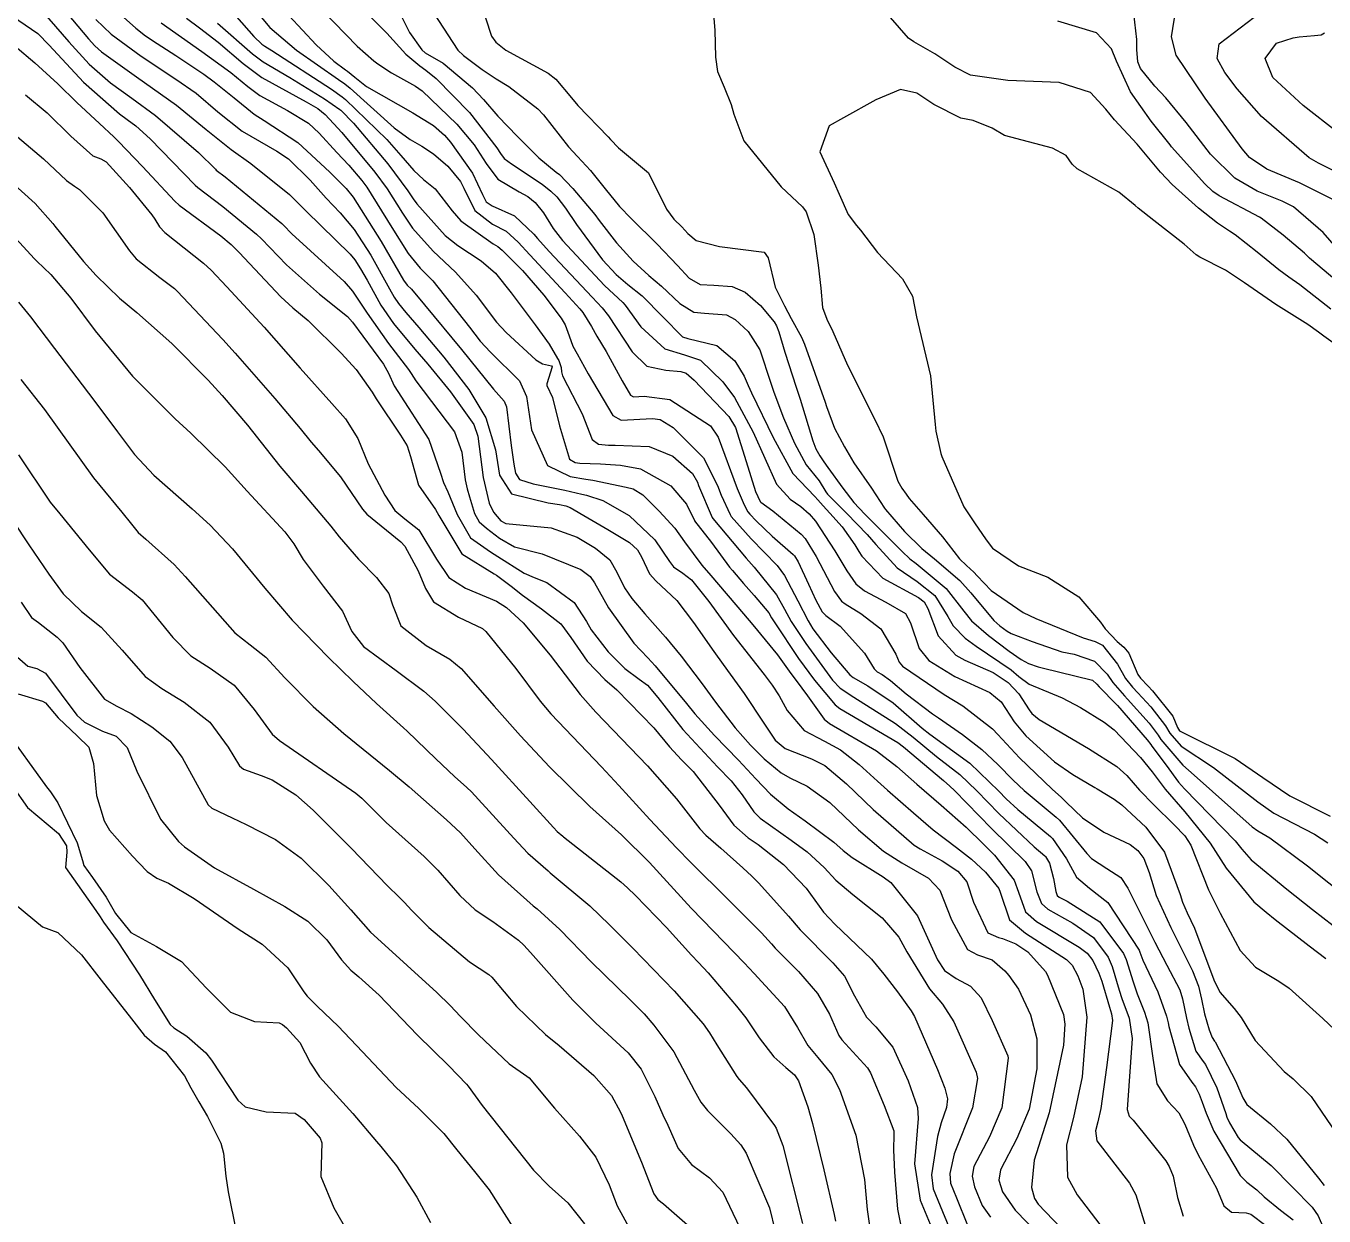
# Model space of a CAD drawing. Header units: feet. Extents: x 1313709 to 1317500, y 405869 to 411659.
# Drawn here: x 1315858.5 to 1316058.1, y 407550.1 to 407733.2 of the extents above; entities that cross this region are included whole.
import ezdxf

# ---------------------------------------------------------------- set-up
doc = ezdxf.new("R2010")
doc.units = ezdxf.units.FT
doc.layers.add('C-TOPO-MAJR', color=32, linetype='CONTINUOUS')

msp = doc.modelspace()

# ---------------------------------------------------------------- linework, layer by layer
at = {"layer": 'C-TOPO-MAJR'}
for points in [[(1315868.75, 407738.79), (1315875.36, 407732.83), (1315876.86, 407731.69), (1315878.66, 407730.5), (1315881.52, 407728.66), (1315885.83, 407725.75), (1315887.4, 407724.61), (1315890.48, 407722.12), (1315893.56, 407719.63), (1315895.11, 407718.64), (1315900.26, 407715.26), (1315905.19, 407710.72), (1315906.12, 407709.75), (1315907.7, 407708.18), (1315908.81, 407706.83), (1315913.1, 407700.03), (1315916.52, 407694.09), (1315917.12, 407693.33), (1315917.75, 407692.69), (1315919.78, 407690.28), (1315925.44, 407683.42), (1315930.37, 407677.33), (1315931.99, 407675.45), (1315932.36, 407674.58), (1315933.09, 407668.65), (1315933.51, 407665.77), (1315933.76, 407664.39), (1315934.39, 407663.41), (1315936.49, 407662.75), (1315941.35, 407661.75), (1315943.96, 407661.17), (1315944.69, 407660.99), (1315947.19, 407660.18), (1315951.26, 407657.89), (1315955.21, 407654.15), (1315957.45, 407650.78), (1315958.08, 407649.96), (1315959.51, 407648.99), (1315960.82, 407647.96), (1315963.51, 407644.64), (1315967.27, 407639.44), (1315972.02, 407633.39), (1315973.25, 407631.78), (1315974.3, 407630.13), (1315975.53, 407627.88), (1315978.15, 407624.79), (1315981.3, 407623.14), (1315983.76, 407621.85), (1315986.6, 407619.57), (1315989.44, 407617.02), (1315990.96, 407615.63), (1315994.95, 407612.12), (1315998.02, 407609.53), (1316001.57, 407606.8), (1316003.91, 407605.02), (1316006.06, 407602.98), (1316008.08, 407600.51), (1316008.29, 407599.92), (1316009.76, 407595.67), (1316012.2, 407593.6), (1316018.51, 407589.59), (1316019.39, 407588.69), (1316020.24, 407587.04), (1316021.01, 407585.01), (1316021.62, 407580.71), (1316020.92, 407571.5), (1316019.57, 407565.28), (1316018.51, 407561.06), (1316018.66, 407556.06), (1316020.16, 407553.38), (1316023.65, 407548.79)], [(1315914.26, 407738.59), (1315917.47, 407732.16), (1315919.33, 407729.51), (1315919.88, 407729.08), (1315922.63, 407727.45), (1315927.17, 407723.67), (1315928.85, 407721.87), (1315931.05, 407719.33), (1315934.07, 407716.16), (1315937.33, 407712.92), (1315940.03, 407710.72), (1315940.51, 407710.32), (1315942.56, 407708.18), (1315945.95, 407704.16), (1315946.61, 407703.27), (1315949.27, 407699.81), (1315951.84, 407697), (1315954.25, 407694.81), (1315956.2, 407693.14), (1315959.03, 407690.5), (1315961.2, 407689.18), (1315962.81, 407689.03), (1315966.19, 407688.74), (1315967.55, 407688.01), (1315969.57, 407686.16), (1315971.36, 407683.38), (1315971.92, 407681.68), (1315972.47, 407679.91), (1315973.51, 407676.83), (1315975, 407672.88), (1315976.68, 407669.02), (1315978.49, 407665.69), (1315980.44, 407663.23), (1315981.49, 407661.51), (1315981.74, 407661.16), (1315984.74, 407658.17), (1315987.87, 407654.93), (1315989.16, 407653.41), (1315992.44, 407649.81), (1315995.56, 407647.73), (1315998.25, 407645.58), (1316000.26, 407642.36), (1316001.07, 407640.89), (1316002.93, 407639.02), (1316004.63, 407637.76), (1316010, 407634.14), (1316011.2, 407633.12), (1316012.75, 407631.93), (1316017.84, 407629.84), (1316020.65, 407628.35), (1316024.32, 407626.08), (1316025.83, 407624.92), (1316029.91, 407620.65), (1316031.68, 407618.43), (1316033.68, 407615.76), (1316036.69, 407612.3), (1316040.62, 407607.46), (1316043.05, 407603.61), (1316047.34, 407598.45), (1316049.24, 407596.83), (1316050.6, 407595.74), (1316055.81, 407591.66), (1316058.39, 407589.72)], [(1315919.73, 407737.45), (1315924.88, 407729.47), (1315925.74, 407728.66), (1315928.61, 407726.47), (1315930.76, 407725.06), (1315932.75, 407723.88), (1315937.18, 407720.46), (1315938.06, 407719.52), (1315941.92, 407714.62), (1315943.29, 407713.11), (1315945.29, 407710.95), (1315947.53, 407708.12), (1315949.74, 407705.44), (1315951.55, 407703.56), (1315955.56, 407699.62), (1315958.66, 407696.34), (1315960.46, 407694.38), (1315962.16, 407693.4), (1315964.25, 407693.33), (1315967.08, 407693.13), (1315969.1, 407692.23), (1315971.45, 407690.16), (1315973.53, 407687.68), (1315973.9, 407687.06), (1315974.28, 407686.14), (1315975.18, 407683.01), (1315976.93, 407677.61), (1315977.54, 407675.75), (1315979.49, 407669.37), (1315979.96, 407668.15), (1315980.56, 407667.04), (1315981.19, 407666.13), (1315981.81, 407665.25), (1315984.08, 407662.08), (1315985.82, 407659.89), (1315987.48, 407658.08), (1315988.59, 407656.99), (1315993.22, 407652.36), (1315994.42, 407651.21), (1315995.38, 407650.5), (1316000.02, 407646.64), (1316002.73, 407643.14), (1316003.89, 407641.65), (1316006.5, 407639.39), (1316009.7, 407637.02), (1316011.52, 407635.73), (1316012.67, 407635.09), (1316014.17, 407634.58), (1316014.74, 407634.44), (1316022.51, 407632.52), (1316023.17, 407631.94), (1316023.51, 407631.52), (1316026.18, 407628.81), (1316026.34, 407628.64), (1316030.94, 407623.35), (1316031.46, 407622.65), (1316031.63, 407622.41), (1316033.83, 407619.47), (1316035.75, 407616.86), (1316036.66, 407615.81), (1316044.46, 407607.81), (1316045.46, 407606.54), (1316046.89, 407604.89), (1316052.4, 407600.4), (1316056.37, 407597.26), (1316059.5, 407594.8)], [(1315928.17, 407737.49), (1315930.07, 407731.63), (1315930.71, 407730.7), (1315932.29, 407729.49), (1315938.79, 407725.95), (1315939.98, 407724.99), (1315942.37, 407722.11), (1315943.35, 407720.97), (1315948.01, 407716.15), (1315948.39, 407715.72), (1315949.62, 407714.46), (1315954.19, 407710.61), (1315956.98, 407705.02), (1315958.11, 407703.48), (1315959.33, 407702.27), (1315960.28, 407701.25), (1315961.55, 407700.2), (1315965.14, 407699.26), (1315971.99, 407698.38), (1315972.61, 407697.54), (1315973.71, 407692.99), (1315975.12, 407690.11), (1315976.17, 407688.17), (1315977.73, 407685.31), (1315978.23, 407684.25), (1315981.4, 407675.31), (1315981.61, 407674.66), (1315982.84, 407671.33), (1315984.35, 407668.43), (1315985.8, 407665.98), (1315988.5, 407662.07), (1315990.53, 407659.03), (1315990.67, 407658.82), (1315993.6, 407655.44), (1315996.28, 407652.82), (1315998.23, 407651.21), (1316002.1, 407647.89), (1316003.8, 407645.98), (1316007.35, 407641.72), (1316008.25, 407640.91), (1316009.39, 407640.07), (1316010, 407639.72), (1316013.23, 407638.48), (1316017.79, 407636.92), (1316019.67, 407636.55), (1316022.83, 407635.49), (1316024.74, 407633.47), (1316025.62, 407632.19), (1316027.41, 407630.15), (1316027.91, 407629.62), (1316031.21, 407625.91), (1316032.6, 407624.1), (1316033.04, 407623.43), (1316036.42, 407619.47), (1316038.13, 407617.94), (1316047.09, 407609.96), (1316047.92, 407609.37), (1316049.77, 407608.27), (1316055.56, 407603.98), (1316062.14, 407598.77)], [(1316059.18, 407689.6), (1316054.41, 407693.36), (1316052.73, 407694.56), (1316051.15, 407695.68), (1316047.83, 407698.37), (1316044.46, 407701.06), (1316043.58, 407701.64), (1316041.72, 407702.85), (1316038.81, 407705.18), (1316034.78, 407708.8), (1316032.94, 407710.72), (1316032.2, 407711.61), (1316029.36, 407715), (1316025.88, 407718.73), (1316024.57, 407720.38), (1316022.19, 407722.97), (1316017.4, 407724.5), (1316009.47, 407724.79), (1316003.72, 407725.62), (1316001.31, 407726.85), (1315998.26, 407728.9), (1315995.01, 407730.73), (1315994.18, 407731.32), (1315987.62, 407738.9)], [(1315859.55, 407737.08), (1315865.04, 407730.73), (1315868.17, 407727.32), (1315871.48, 407724.45), (1315874.76, 407722.07), (1315878.41, 407719.39), (1315885.02, 407713.71), (1315887.59, 407711.16), (1315887.74, 407711.03), (1315889.1, 407709.98), (1315897.83, 407702.79), (1315898.09, 407702.54), (1315899.37, 407701.23), (1315907.39, 407693.86), (1315908.67, 407692.39), (1315910.95, 407688.98), (1315914.23, 407684.33), (1315917.31, 407680.34), (1315917.69, 407679.71), (1315918.41, 407678.61), (1315924.4, 407670.77), (1315925.51, 407667.6), (1315926, 407663.34), (1315926.3, 407661.96), (1315926.66, 407660.74), (1315927.46, 407658.16), (1315928.19, 407656.89), (1315929.31, 407655.93), (1315931.28, 407654.38), (1315933.61, 407653.07), (1315937.86, 407651.97), (1315943.81, 407649.56), (1315945.26, 407648.49), (1315945.93, 407647.51), (1315948.06, 407643.65), (1315951.96, 407638.26), (1315954.09, 407635.97), (1315955.26, 407634.75), (1315960.06, 407628.93), (1315961.36, 407627.34), (1315964.39, 407624.04), (1315968.08, 407620.21), (1315970.72, 407617.38), (1315972.98, 407615.03), (1315975.72, 407612.75), (1315978.29, 407610.88), (1315982.73, 407607.61), (1315984.18, 407606.34), (1315985.53, 407605.26), (1315990.33, 407602.27), (1315991.51, 407601.43), (1315995.58, 407596.28), (1315998.68, 407589.5), (1315999.74, 407587.87), (1316001.56, 407586.65), (1316003.74, 407585.49), (1316005.4, 407583.68), (1316007.06, 407580.18), (1316009.47, 407574.75), (1316009.53, 407574.4), (1316008.54, 407566.75), (1316006.65, 407562.28), (1316004.23, 407557.73), (1316003.99, 407556.26), (1316004.35, 407554.6), (1316005.52, 407551.73), (1316006.82, 407549.94)], [(1315904.05, 407735.56), (1315909.42, 407730.07), (1315911.99, 407727.82), (1315912.57, 407727.37), (1315914.7, 407725.96), (1315918.36, 407723.94), (1315919.42, 407723.2), (1315924.71, 407718.1), (1315927.38, 407714.89), (1315929.24, 407712.01), (1315931.03, 407709.63), (1315934.34, 407707.67), (1315935.67, 407706.94), (1315936.77, 407706.02), (1315938.05, 407704.42), (1315939.54, 407702.05), (1315940.97, 407700.18), (1315947.46, 407693.28), (1315950.28, 407690.64), (1315950.65, 407690.24), (1315953.03, 407686.9), (1315956.72, 407683.53), (1315959.75, 407682.6), (1315962.21, 407681.77), (1315965.66, 407678.43), (1315967.44, 407676.02), (1315970.33, 407670.7), (1315973.9, 407662.69), (1315976.01, 407660.38), (1315977.62, 407659.25), (1315978.94, 407658.14), (1315979.91, 407657.03), (1315982.89, 407652.45), (1315984.73, 407649.35), (1315986.13, 407647.37), (1315987.43, 407646.27), (1315990.73, 407644.55), (1315993.72, 407642.8), (1315994.53, 407641.38), (1315995.85, 407637.39), (1315997.35, 407635.55), (1316001.35, 407633.11), (1316006.71, 407630.66), (1316008.45, 407629.23), (1316010.46, 407626.15), (1316012.24, 407623.99), (1316016.67, 407620), (1316019.47, 407618.05), (1316022.84, 407616.05), (1316023.22, 407615.8), (1316025.86, 407614.24), (1316027.04, 407613.38), (1316030.71, 407609.92), (1316033.6, 407606.1), (1316035.97, 407599.56), (1316036.33, 407598.4), (1316037.09, 407596.75), (1316038.2, 407594.37), (1316041.19, 407586.44), (1316042.11, 407584.53), (1316044.31, 407582.03), (1316045.38, 407580.64), (1316047.54, 407577.11), (1316052, 407572.32), (1316053.37, 407571.21), (1316056.16, 407568.49), (1316060.08, 407562.72)], [(1316059.35, 407706.54), (1316054.33, 407709.04), (1316049.34, 407711.17), (1316046.67, 407712.93), (1316045.55, 407714.27), (1316039.82, 407722.08), (1316035.4, 407728.7), (1316034.67, 407731.53), (1316035.31, 407735.69)], [(1315855.43, 407735.37), (1315860.29, 407732.04), (1315862.02, 407730.26), (1315867.29, 407724.53), (1315872.87, 407719.65), (1315874.05, 407718.79), (1315875.35, 407717.84), (1315877.59, 407715.84), (1315884.47, 407708.7), (1315884.9, 407708.32), (1315888.76, 407705.39), (1315893.91, 407701.17), (1315894.69, 407700.43), (1315898.52, 407696.43), (1315903.6, 407691.92), (1315907.94, 407688.49), (1315908.7, 407687.64), (1315913.44, 407681.16), (1315914.25, 407679.78), (1315915.12, 407677.85), (1315917.25, 407674.48), (1315920.45, 407669.59), (1315922.21, 407664.39), (1315922.67, 407662.94), (1315923.36, 407661.52), (1315924.77, 407658.01), (1315926.84, 407654.44), (1315929.91, 407652.29), (1315931.06, 407651.57), (1315935.1, 407648.98), (1315936.61, 407648.35), (1315938.59, 407647.56), (1315942.78, 407644.51), (1315944.68, 407641.59), (1315945.4, 407640.27), (1315948.01, 407636.91), (1315950.57, 407634.36), (1315952.8, 407632.72), (1315954.04, 407631.75), (1315955.65, 407629.88), (1315959.5, 407624.94), (1315964.85, 407619.19), (1315966.92, 407617.08), (1315968.64, 407614.91), (1315970.4, 407612.29), (1315971.37, 407611.32), (1315976.15, 407607.92), (1315978.61, 407606.13), (1315981.22, 407603.73), (1315983.05, 407601.78), (1315985.64, 407599.56), (1315990.17, 407595.97), (1315992.7, 407592.98), (1315993.93, 407590.75), (1315997.44, 407585.06), (1315999.42, 407582.69), (1316001.18, 407580), (1316004.62, 407572.26), (1316004.83, 407571.24), (1316004.05, 407566.77), (1316001.23, 407559.69), (1316000.54, 407556.63), (1316000.69, 407555.17), (1316001.59, 407552.9), (1316003.26, 407548.69)], [(1315864.82, 407735.11), (1315868.06, 407731.2), (1315869.05, 407730.12), (1315870.1, 407729.22), (1315875.48, 407725.35), (1315881.61, 407721.02), (1315886.18, 407717.27), (1315890.01, 407714.17), (1315893.06, 407712.05), (1315899.01, 407707.25), (1315901.55, 407704.72), (1315908.31, 407698.08), (1315909.05, 407697.22), (1315909.94, 407695.84), (1315910.92, 407694.06), (1315913.05, 407690.23), (1315915.01, 407687.43), (1315918.29, 407683.47), (1315920.25, 407681.15), (1315923.77, 407676.92), (1315927.36, 407671.9), (1315927.98, 407670.1), (1315928.78, 407663.72), (1315929.72, 407659.75), (1315930.36, 407658.39), (1315931.5, 407657.08), (1315932.29, 407656.66), (1315939.26, 407656), (1315943.22, 407654.55), (1315946.05, 407652.84), (1315948.25, 407651.06), (1315949.35, 407649.16), (1315950.51, 407646.76), (1315951.64, 407645.12), (1315953.63, 407642.77), (1315956.82, 407639.16), (1315959.24, 407636.24), (1315962.48, 407631.99), (1315964.53, 407629.15), (1315967.54, 407625.2), (1315969.91, 407622.56), (1315972.02, 407620.45), (1315974.63, 407618.27), (1315975.95, 407617.54), (1315978.63, 407616.24), (1315982.1, 407613.7), (1315986.51, 407609.53), (1315990.38, 407606.23), (1315993.2, 407604.45), (1315997.28, 407602.06), (1315999.01, 407600.22), (1316000.81, 407595.65), (1316003.26, 407591.1), (1316004.83, 407590.29), (1316007.08, 407589.51), (1316009.02, 407587.8), (1316009.66, 407587.1), (1316011.14, 407585.01), (1316012.98, 407581.04), (1316013.93, 407577.35), (1316013.97, 407572.74), (1316012.76, 407566.52), (1316010.85, 407562.05), (1316008.36, 407557.21), (1316008.1, 407555.61), (1316008.65, 407553.82), (1316010.63, 407550.99), (1316014.28, 407547.22)], [(1315869.19, 407734.2), (1315871.59, 407731.93), (1315876.17, 407728.55), (1315881.53, 407725.03), (1315884.62, 407722.85), (1315887.99, 407719.96), (1315891.74, 407717.02), (1315897.07, 407713.94), (1315898.84, 407712.74), (1315902.16, 407709.47), (1315904.65, 407706.7), (1315906.78, 407704.46), (1315908.93, 407701.89), (1315911.51, 407697.92), (1315914.36, 407692.76), (1315915.1, 407691.45), (1315915.77, 407690.49), (1315916.89, 407689.13), (1315918.89, 407686.82), (1315922.75, 407682.22), (1315926.59, 407677.27), (1315929.19, 407672.9), (1315930.67, 407668), (1315931.32, 407664.06), (1315933.14, 407661.22), (1315938.8, 407659.83), (1315940.53, 407659.57), (1315941.51, 407659.35), (1315942.15, 407659.12), (1315944.9, 407657.52), (1315947.96, 407655.72), (1315951.27, 407653.72), (1315952.53, 407652.59), (1315953.13, 407651.53), (1315954.39, 407648.88), (1315955.34, 407647.84), (1315958.56, 407644.81), (1315961.16, 407641.43), (1315964.27, 407636.97), (1315965.7, 407634.97), (1315968.91, 407630.47), (1315971.95, 407625.91), (1315973.69, 407623.3), (1315975.24, 407622.02), (1315979.27, 407620.45), (1315981.36, 407619.39), (1315984.65, 407616.61), (1315988.78, 407612.65), (1315995.06, 407607.17), (1315995.99, 407606.57), (1315999.38, 407604.77), (1316001.77, 407603.17), (1316003.18, 407601.53), (1316004.2, 407598.39), (1316006.39, 407593.65), (1316008.06, 407592.93), (1316008.68, 407592.81), (1316010.7, 407592), (1316012.57, 407590.74), (1316015.26, 407587.71), (1316015.57, 407587.17), (1316018.03, 407581.09), (1316018.27, 407579.63), (1316018.03, 407576.38), (1316015.82, 407565.96), (1316013.54, 407558.68), (1316013.11, 407554.51), (1316013.58, 407552.82), (1316014.14, 407551.95), (1316015.26, 407550.76), (1316020.06, 407545.78)], [(1315879.28, 407733.66), (1315885.49, 407729.27), (1315889.95, 407726.02), (1315892.57, 407723.88), (1315894.45, 407722.51), (1315898.69, 407720.17), (1315901.94, 407718.24), (1315903.58, 407716.72), (1315906.28, 407713.7), (1315908.1, 407711.76), (1315910.13, 407709.43), (1315910.89, 407708.38), (1315914.74, 407702.2), (1315917.23, 407698.16), (1315919.1, 407695.93), (1315921.04, 407693.97), (1315926.69, 407686.84), (1315928.33, 407684.71), (1315929.9, 407683.01), (1315934.37, 407678.57), (1315935.47, 407676.19), (1315936.24, 407671.06), (1315938.66, 407665.59), (1315942.16, 407663.9), (1315944.56, 407663.47), (1315945.67, 407663.3), (1315950.79, 407662.24), (1315951.84, 407661.97), (1315953.32, 407661.07), (1315955.85, 407658.55), (1315958.24, 407655.92), (1315959.76, 407653.83), (1315962.43, 407650.22), (1315963.82, 407648.64), (1315968.83, 407642.77), (1315970.28, 407641.05), (1315974.06, 407636.45), (1315976.13, 407633.56), (1315976.91, 407632.5), (1315978.66, 407630.12), (1315981.23, 407626.53), (1315982.06, 407625.9), (1315989.27, 407621.67), (1315992.42, 407619.28), (1315995.47, 407616.55), (1315999.25, 407613.3), (1316003.06, 407609.95), (1316005.76, 407607.33), (1316007.42, 407605.62), (1316010.46, 407601.79), (1316011.1, 407599.95), (1316012.19, 407596.92), (1316013.91, 407595.43), (1316020.46, 407591.48), (1316021.69, 407590.56), (1316022.55, 407589.42), (1316023.5, 407587.48), (1316023.93, 407586.24), (1316025.12, 407582.23), (1316025.45, 407581.2), (1316025.59, 407580.18), (1316024.67, 407572.93), (1316023.78, 407566.67), (1316023.33, 407564.6), (1316022.98, 407563.19), (1316023.15, 407561.69), (1316028.21, 407555.17), (1316029.15, 407553.34), (1316030.63, 407548.72)], [(1315883.18, 407734.4), (1315885.13, 407732.9), (1315888.04, 407730.68), (1315891.85, 407727.42), (1315894.72, 407725.27), (1315901.57, 407721.53), (1315903.33, 407720.49), (1315904.47, 407719.56), (1315906.44, 407717.49), (1315907.06, 407716.78), (1315912.1, 407710.69), (1315914.02, 407708.11), (1315916.39, 407704.38), (1315917.9, 407702.06), (1315921.07, 407698.53), (1315924.54, 407695.32), (1315927.71, 407691.79), (1315930.86, 407687.61), (1315932.32, 407686.02), (1315936.91, 407681.8), (1315937.89, 407681.23), (1315939.27, 407680.9), (1315939.42, 407680.73), (1315938.57, 407678.15), (1315938.56, 407677.89), (1315939.43, 407676.02), (1315940.53, 407671.68), (1315942.06, 407666.56), (1315942.96, 407666.02), (1315943.65, 407665.94), (1315946.81, 407665.85), (1315949.9, 407665.61), (1315953.01, 407665.04), (1315957.67, 407662.43), (1315960.04, 407659.61), (1315961.28, 407657.12), (1315961.31, 407657.06), (1315963.92, 407653.7), (1315966.68, 407649.93), (1315967.12, 407649.4), (1315968.84, 407647.44), (1315970.49, 407645.57), (1315972.7, 407642.9), (1315973.15, 407642.15), (1315973.52, 407641.5), (1315977.28, 407635.89), (1315979.74, 407632.53), (1315982.92, 407628.77), (1315983.64, 407628.18), (1315992.57, 407622.95), (1315993.46, 407622.29), (1315999.57, 407617.09), (1316000.58, 407616.26), (1316001.3, 407615.58), (1316006.96, 407609.73), (1316012.16, 407604.64), (1316013.13, 407603.22), (1316013.95, 407599.98), (1316014.64, 407598.18), (1316015.66, 407597.29), (1316019.49, 407595.17), (1316022.67, 407592.96), (1316024.92, 407589.95), (1316025.54, 407588.51), (1316026.59, 407584.84), (1316027.01, 407583.57), (1316028.13, 407580.53), (1316028.59, 407577.39), (1316027.84, 407566.51), (1316028.16, 407565.45), (1316028.75, 407564.84), (1316033.78, 407558.58), (1316034.32, 407557.72), (1316034.92, 407556.26), (1316035.6, 407552.93), (1316036.43, 407550.07)], [(1315887.93, 407733.64), (1315893.3, 407728.91), (1315894.95, 407727.68), (1315899.06, 407725.28), (1315904.39, 407721.96), (1315906.72, 407720.34), (1315906.88, 407720.21), (1315908.82, 407718.24), (1315914.1, 407711.96), (1315917.22, 407707.83), (1315918.04, 407706.57), (1315918.56, 407705.82), (1315922.92, 407700.97), (1315924.87, 407699.42), (1315928.46, 407697.06), (1315930.7, 407695.14), (1315933.11, 407692.11), (1315936.77, 407687.19), (1315938.95, 407684.26), (1315940.2, 407682.01), (1315940.41, 407681.71), (1315940.8, 407680.66), (1315940.82, 407679.96), (1315941.01, 407679.36), (1315943.99, 407673.53), (1315945.55, 407669.56), (1315946.52, 407668.83), (1315948.07, 407668.68), (1315949.1, 407668.69), (1315954.31, 407668.5), (1315957.97, 407666.98), (1315961, 407664.33), (1315961.75, 407662.98), (1315961.93, 407662.49), (1315964.03, 407657.57), (1315964.13, 407657.4), (1315969.24, 407651.29), (1315970.45, 407649.91), (1315973.88, 407645.66), (1315975.15, 407643.46), (1315976.17, 407641.58), (1315978.4, 407638.19), (1315982.5, 407632.56), (1315983.72, 407631.3), (1315985.8, 407629.92), (1315992.22, 407625.9), (1315994.91, 407623.75), (1315998.49, 407620.81), (1316002.12, 407618.02), (1316004.74, 407615.52), (1316008.11, 407612.02), (1316013.55, 407606.91), (1316015.18, 407605.51), (1316015.28, 407605.41), (1316015.91, 407604.4), (1316016.52, 407602.04), (1316016.85, 407600.02), (1316017.07, 407599.44), (1316017.4, 407599.15), (1316018.61, 407598.55), (1316023.65, 407595.36), (1316027.29, 407590.49), (1316027.66, 407589.59), (1316028.74, 407586.12), (1316029.4, 407584.31), (1316030.51, 407581.49), (1316031.03, 407579.8), (1316031.81, 407574.39), (1316032.4, 407570.42), (1316034.06, 407567.84), (1316035.76, 407565.98), (1316036.72, 407564.26), (1316038.03, 407560.98), (1316038.77, 407559.52), (1316041.58, 407554.41), (1316042.73, 407551.67), (1316043.89, 407550.68), (1316046.13, 407550.57), (1316046.86, 407550.38), (1316049.15, 407548.62)], [(1315890.86, 407734.61), (1315893.51, 407731.58), (1315894.76, 407730.41), (1315895.19, 407730.09), (1315896.29, 407729.41), (1315905.47, 407723.46), (1315907.12, 407722.31), (1315907.61, 407721.9), (1315913.95, 407715.72), (1315916.14, 407713.27), (1315918.1, 407710.96), (1315919.62, 407709.59), (1315921.39, 407708.12), (1315924.01, 407704.74), (1315925.34, 407703.21), (1315930.3, 407699.69), (1315931.03, 407699.25), (1315931.72, 407698.68), (1315934.82, 407695.57), (1315938.13, 407691.79), (1315940.78, 407688.24), (1315941.38, 407687.2), (1315942.01, 407685.5), (1315942.59, 407683.94), (1315943.24, 407682.73), (1315944.94, 407679.66), (1315948.72, 407673.24), (1315949.99, 407672.53), (1315954.83, 407672.79), (1315956.02, 407672.65), (1315958.03, 407671.43), (1315962.67, 407666.73), (1315964.81, 407662.49), (1315965.39, 407661.03), (1315966.78, 407658.02), (1315966.95, 407657.74), (1315970.02, 407654.27), (1315973.98, 407650.19), (1315975.14, 407648.65), (1315977.16, 407644.77), (1315978.75, 407641.66), (1315979.51, 407640.45), (1315982.3, 407636.75), (1315985.16, 407633.38), (1315985.7, 407632.96), (1315987.96, 407631.66), (1315991.84, 407629.06), (1315996.32, 407625.17), (1315997.49, 407624.24), (1316003.66, 407619.78), (1316008.12, 407615.47), (1316009.24, 407614.29), (1316011.04, 407612.64), (1316016.04, 407608.49), (1316016.34, 407608.2), (1316018.5, 407605.08), (1316020.02, 407602.25), (1316022.07, 407600.54), (1316024.87, 407598.33), (1316029.66, 407591.02), (1316029.79, 407590.68), (1316030.26, 407589.45), (1316032.53, 407584.59), (1316033.88, 407580.84), (1316034.13, 407579.81), (1316034.23, 407579.28), (1316035.9, 407573.39), (1316037.77, 407570.7), (1316038.36, 407569.96), (1316038.91, 407568.86), (1316039.38, 407567.6), (1316039.97, 407565.91), (1316041.15, 407563.17), (1316045.21, 407556.36), (1316046.22, 407555.32), (1316047.77, 407554.11), (1316048.89, 407553.04), (1316051.4, 407551), (1316053.38, 407549.51)], [(1315894.64, 407734.52), (1315895.96, 407732.95), (1315900.05, 407729.49), (1315906.55, 407724.96), (1315907.51, 407724.28), (1315908.33, 407723.6), (1315915.08, 407717.52), (1315917.54, 407715.73), (1315919.35, 407714.7), (1315921.14, 407713.54), (1315923.35, 407711.64), (1315925.3, 407709.25), (1315925.8, 407708.21), (1315927.51, 407704.82), (1315930.23, 407702.71), (1315932.3, 407701.61), (1315934.19, 407699.94), (1315935.97, 407698), (1315941.38, 407692.11), (1315943.66, 407689.68), (1315944.12, 407689.1), (1315945.43, 407686.93), (1315946.29, 407685.49), (1315947.71, 407683.11), (1315950.19, 407678.57), (1315951.47, 407676.38), (1315951.91, 407676.14), (1315953.56, 407676.22), (1315957.48, 407675.74), (1315963.74, 407671.68), (1315964.91, 407669.94), (1315967.86, 407662.01), (1315968.93, 407659.53), (1315969.51, 407658.46), (1315969.79, 407658.09), (1315970.75, 407657.04), (1315973.22, 407654.69), (1315976.47, 407651.87), (1315976.66, 407651.66), (1315977.22, 407650.74), (1315978.81, 407647.3), (1315979.93, 407644.87), (1315980.92, 407643.08), (1315981.48, 407642.51), (1315983.71, 407640.83), (1315987.42, 407636.72), (1315988.94, 407634.31), (1315989.41, 407633.85), (1315990.13, 407633.41), (1315991.42, 407632.51), (1315993.85, 407630.46), (1315997.92, 407627.37), (1315998.82, 407626.76), (1316002.51, 407624.18), (1316005.5, 407621.88), (1316007.97, 407619.56), (1316010.3, 407617.14), (1316012.02, 407615.56), (1316016.9, 407611.49), (1316017.41, 407610.99), (1316021.63, 407605.9), (1316022.33, 407605.11), (1316024.73, 407603.57), (1316026.89, 407602.17), (1316027.95, 407600.55), (1316032.07, 407592.21), (1316033.94, 407588.69), (1316035.92, 407584.89), (1316036.37, 407583.53), (1316036.97, 407580.53), (1316037.3, 407579.01), (1316038.4, 407575.48), (1316039.52, 407573.87), (1316039.87, 407573.42), (1316041.63, 407569.85), (1316042.99, 407565.87), (1316043.17, 407565.33), (1316043.56, 407564.42), (1316044.89, 407562.18), (1316045.23, 407561.82), (1316049.99, 407557.88), (1316053.26, 407554.55), (1316056.28, 407551.49), (1316057.23, 407550.11), (1316059.03, 407546)], [(1315898.87, 407734.82), (1315903.08, 407730.27), (1315905.84, 407727.75), (1315907.63, 407726.46), (1315907.91, 407726.25), (1315909.06, 407725.31), (1315910.86, 407723.89), (1315917.95, 407719.82), (1315921.15, 407717.89), (1315922.84, 407716.4), (1315923.77, 407715.32), (1315927.14, 407710.54), (1315928.67, 407707.25), (1315929.26, 407706.12), (1315930.16, 407705.51), (1315933.58, 407703.96), (1315936.56, 407701.15), (1315937.13, 407700.48), (1315938.96, 407698.51), (1315945.57, 407691.49), (1315947.1, 407689.85), (1315948.07, 407688.6), (1315951.71, 407683.07), (1315953.94, 407680.86), (1315956.88, 407680.21), (1315959.21, 407680.04), (1315959.99, 407679.77), (1315961.23, 407678.69), (1315966.59, 407673.11), (1315967.62, 407671.42), (1315969.25, 407666.19), (1315970.68, 407661.56), (1315971.4, 407660.05), (1315971.51, 407659.94), (1315973.34, 407658.59), (1315977.7, 407654.99), (1315978.29, 407654.34), (1315980, 407651.58), (1315982.8, 407646.2), (1315983.92, 407644.72), (1315984.46, 407644.3), (1315986.88, 407642.8), (1315989.93, 407640.42), (1315992.26, 407636.53), (1315992.77, 407635.32), (1315993.26, 407634.7), (1315999.69, 407630.34), (1316002.57, 407628.61), (1316007.12, 407625.07), (1316007.96, 407624.16), (1316011.27, 407620.58), (1316016.28, 407615.79), (1316017.76, 407614.48), (1316018.47, 407613.79), (1316020.95, 407611.36), (1316024.24, 407609.18), (1316028.3, 407607.24), (1316029.47, 407606.35), (1316030.42, 407605.09), (1316031.2, 407602.93), (1316032.29, 407599.43), (1316034.58, 407594.48), (1316037.91, 407587.85), (1316038.81, 407585.47), (1316039.28, 407583.47), (1316039.75, 407581.23), (1316040.46, 407578.74), (1316040.89, 407577.57), (1316041.26, 407577.03), (1316041.37, 407576.88), (1316044.51, 407570.9), (1316045.61, 407568.27), (1316046.23, 407567.26), (1316049.88, 407564.31), (1316052.39, 407561.94), (1316057.27, 407555.94), (1316058.12, 407554.79)], [(1315911.45, 407734.62), (1315913.97, 407732.06), (1315916.88, 407728.87), (1315919.04, 407727.05), (1315919.97, 407726.41), (1315921.58, 407725.09), (1315926.66, 407719.88), (1315930.9, 407714.46), (1315931.46, 407713.56), (1315932.02, 407712.81), (1315933.12, 407712), (1315937.84, 407708.83), (1315939.19, 407707.78), (1315940.1, 407706.89), (1315941.44, 407705.18), (1315943.14, 407702.67), (1315947.13, 407697.21), (1315949.22, 407694.94), (1315951.02, 407693.44), (1315953.22, 407691.68), (1315956.42, 407688.46), (1315959.45, 407685.38), (1315960.28, 407685.09), (1315964.7, 407684.01), (1315967.5, 407681.65), (1315968.93, 407679.32), (1315969.55, 407677.89), (1315970.07, 407676.74), (1315973.41, 407669.89), (1315976.42, 407664.34), (1315979.82, 407660.82), (1315980.27, 407660.31), (1315981.07, 407659.34), (1315982.12, 407658.26), (1315983.98, 407656.15), (1315985.93, 407653.37), (1315986.56, 407652.34), (1315987.01, 407651.61), (1315990.24, 407648.26), (1315995.72, 407645.24), (1315996.6, 407644.59), (1315997.16, 407643.58), (1315998.76, 407639.34), (1316001.47, 407636.4), (1316002.85, 407635.62), (1316007.25, 407633.7), (1316009.52, 407632.17), (1316011.19, 407630.45), (1316012.75, 407627.97), (1316013.2, 407627.39), (1316014.31, 407626.49), (1316021.89, 407622.05), (1316026.24, 407619.28), (1316027.77, 407617.86), (1316029.75, 407615.63), (1316031.92, 407613.36), (1316035.09, 407610.27), (1316036.73, 407608.61), (1316037.65, 407607.18), (1316040.34, 407600.3), (1316042.13, 407596.68), (1316045.23, 407590.93), (1316047.56, 407588.37), (1316051.17, 407586.25), (1316052.75, 407585.15), (1316057.92, 407580.51), (1316062.55, 407576.15)], [(1315964.21, 407734.93), (1315964.43, 407732.53), (1315964.51, 407728.39), (1315964.81, 407726.19), (1315965.87, 407723.77), (1315966.94, 407721.11), (1315967.35, 407719.6), (1315968.87, 407715.54), (1315974.6, 407708.43), (1315977.88, 407705.38), (1315978.48, 407704.58), (1315979.62, 407701.12), (1315980.31, 407696.37), (1315980.7, 407692.87), (1315980.99, 407689.88), (1315981.64, 407688.07), (1315982.58, 407686.19), (1315984.82, 407681.01), (1315989.04, 407672.64), (1315990.31, 407669.97), (1315992.58, 407663.17), (1315993.2, 407662.06), (1315993.85, 407661.14), (1315994.32, 407660.51), (1315996.44, 407658.05), (1315999.46, 407654.61), (1316002.04, 407651.21), (1316003.11, 407650.19), (1316004.26, 407649.18), (1316004.78, 407648.61), (1316006.91, 407646.36), (1316011.86, 407642.95), (1316013.81, 407642.01), (1316021.07, 407639.04), (1316022.93, 407638.51), (1316024.03, 407637.94), (1316026.34, 407635.02), (1316027.6, 407632.82), (1316028.64, 407631.49), (1316029.49, 407630.61), (1316031.48, 407628.44), (1316033.74, 407625.54), (1316034.39, 407624.41), (1316036.12, 407622.37), (1316041.1, 407619.13), (1316047.92, 407613.81), (1316050.42, 407612.09), (1316056.63, 407608.85), (1316058.7, 407607.54)], [(1316061.05, 407693.1), (1316055.89, 407697.49), (1316055.12, 407698.23), (1316051.81, 407701.01), (1316048.46, 407703.61), (1316048.19, 407703.78), (1316041.97, 407707.06), (1316041.02, 407707.73), (1316039.79, 407708.91), (1316034.67, 407714.59), (1316034.43, 407714.9), (1316031.53, 407718.54), (1316028.36, 407723.08), (1316026.21, 407727.78), (1316025.44, 407729.67), (1316023.12, 407732.12), (1316017.19, 407733.91)], [(1316060.02, 407699.05), (1316057.96, 407701.44), (1316053.42, 407705.35), (1316051.66, 407706.26), (1316047.81, 407707.78), (1316044.42, 407709.76), (1316040.68, 407713.45), (1316036.92, 407718.33), (1316033.77, 407722.11), (1316032.07, 407723.93), (1316029.89, 407726.66), (1316029.47, 407727.68), (1316029.3, 407729.58), (1316029.32, 407731.13), (1316028.85, 407735.1)], [(1316061.18, 407710.14), (1316057.25, 407712.07), (1316055.85, 407712.88), (1316048.5, 407719.25), (1316044.74, 407723.54), (1316042.86, 407726.01), (1316041.67, 407728.17), (1316041.98, 407730.42), (1316047.37, 407734.56)], [(1316060.29, 407716.76), (1316054.93, 407720.95), (1316050.24, 407725.27), (1316049.07, 407728.17), (1316050.83, 407730.54), (1316053.37, 407731.37), (1316054.27, 407731.51), (1316056.64, 407731.7), (1316057.67, 407731.83), (1316058.17, 407732.15)], [(1315856.79, 407730.07), (1315859.83, 407727.5), (1315863.36, 407724.29), (1315866.31, 407721.4), (1315869.75, 407718.19), (1315871.99, 407716.15), (1315872.72, 407715.43), (1315876.37, 407711.57), (1315881.34, 407706.24), (1315882.05, 407705.61), (1315888.43, 407700.89), (1315890.02, 407699.57), (1315891.28, 407698.32), (1315897.64, 407691.5), (1315899.52, 407689.84), (1315901.87, 407687.9), (1315906.92, 407682.87), (1315909.26, 407680.32), (1315911.73, 407676.86), (1315912.33, 407675.83), (1315916.06, 407670.24), (1315917.1, 407668.59), (1315917.59, 407666.93), (1315918.82, 407662.54), (1315921.44, 407658.8), (1315921.98, 407657.86), (1315925.49, 407651.98), (1315930.47, 407648.9), (1315930.84, 407648.7), (1315933.09, 407646.99), (1315934.81, 407645.64), (1315937.74, 407643.53), (1315940.72, 407641.21), (1315942.29, 407639.1), (1315944.79, 407635.48), (1315947.5, 407632.64), (1315949.32, 407631.05), (1315955.02, 407625.22), (1315957.44, 407622.29), (1315959.28, 407620.3), (1315961.08, 407618.48), (1315965.08, 407613.32), (1315967.34, 407610.25), (1315969.57, 407608.27), (1315970.3, 407607.79), (1315971.1, 407607.24), (1315975, 407604.2), (1315978.44, 407600.55), (1315981.15, 407596.86), (1315982.89, 407595.01), (1315988.52, 407589.63), (1315990.39, 407587.32), (1315992.49, 407584.61), (1315994.64, 407581.65), (1315995.14, 407580.79), (1315998.68, 407572.65), (1315999.81, 407569.79), (1316000.22, 407568.13), (1316000.04, 407566.79), (1315999.23, 407564.45), (1315998.65, 407562.34), (1315997.74, 407556.42), (1315998, 407554.27), (1315998.71, 407552.54), (1316000.76, 407547.56)], [(1315858.39, 407722.62), (1315861.73, 407719.8), (1315865.38, 407716.26), (1315868.76, 407713.22), (1315870, 407712.73), (1315870.81, 407712.28), (1315874.38, 407708.32), (1315877.82, 407704.13), (1315878.27, 407703.47), (1315879, 407702.27), (1315879.81, 407701.44), (1315885.79, 407696.69), (1315886.94, 407695.62), (1315889.36, 407693.07), (1315895.12, 407686.83), (1315900.63, 407680.56), (1315905.52, 407675.1), (1315907.63, 407672.76), (1315909.51, 407669.73), (1315911.12, 407665.84), (1315913.67, 407661), (1315915.22, 407658.64), (1315916.76, 407657.34), (1315918.89, 407655.67), (1315921.62, 407651.17), (1315923.49, 407648.34), (1315926.05, 407646.7), (1315930.84, 407644.71), (1315932.35, 407643.72), (1315934.96, 407641.37), (1315939.11, 407636.4), (1315943.72, 407630.33), (1315946.13, 407627.61), (1315954.07, 407619.34), (1315958.54, 407614.28), (1315962.13, 407609.67), (1315963.01, 407608.7), (1315965.33, 407606.7), (1315968.74, 407603.67), (1315970.09, 407602.38), (1315971.18, 407601.32), (1315975.74, 407596.22), (1315977.52, 407594.15), (1315982.58, 407589.06), (1315984.37, 407586.99), (1315985.89, 407583.96), (1315987.75, 407580.7), (1315989.17, 407579.21), (1315991.79, 407576.06), (1315994.14, 407570.9), (1315995.59, 407566.82), (1315995.7, 407565.12), (1315995.15, 407558.13), (1315995.99, 407552.52), (1315997.82, 407548.23)], [(1316060.23, 407683.92), (1316058.07, 407685.49), (1316057.29, 407686.06), (1316055.63, 407687.24), (1316050.73, 407690.36), (1316045.9, 407693.65), (1316042.96, 407695.63), (1316039.03, 407697.63), (1316038.47, 407697.99), (1316036.6, 407699.6), (1316031.93, 407703.24), (1316029.51, 407705.18), (1316029.08, 407705.57), (1316026.57, 407707.62), (1316020.14, 407711.23), (1316019.4, 407711.93), (1316018.44, 407713.28), (1316016.34, 407714.4), (1316008.99, 407716.35), (1316007.09, 407717.47), (1316004.16, 407718.63), (1316002.28, 407719), (1315998.12, 407721.12), (1315995.48, 407722.83), (1315992.97, 407723.43), (1315989.19, 407721.8), (1315984.21, 407719.08), (1315982.02, 407717.83), (1315980.57, 407713.81), (1315982.77, 407709.08), (1315983.54, 407707.3), (1315984.91, 407704.18), (1315986.23, 407702.47), (1315986.8, 407701.79), (1315989.45, 407698.33), (1315993.3, 407694.29), (1315994.8, 407691.6), (1315995.43, 407688.43), (1315997.61, 407679.34), (1315998.32, 407671.87), (1315998.43, 407670.85), (1315999.2, 407667.44), (1315999.35, 407666.94), (1316002.7, 407659.19), (1316004.38, 407656.75), (1316006.13, 407654.14), (1316007.12, 407652.85), (1316011.15, 407650.15), (1316015.63, 407648.37), (1316020.41, 407645.37), (1316023.73, 407641.47), (1316024.43, 407640.45), (1316026.28, 407638.47), (1316027.33, 407637.64), (1316028.08, 407636.72), (1316029.47, 407633.41), (1316029.88, 407632.83), (1316031.08, 407631.6), (1316031.74, 407630.92), (1316034.87, 407626.98), (1316035.56, 407625.26), (1316035.88, 407624.76), (1316044.44, 407620.47), (1316048.73, 407617.58), (1316052.87, 407614.76), (1316059.08, 407611.6)], [(1315855.18, 407717.8), (1315861.16, 407712.76), (1315864.71, 407709.39), (1315865.91, 407708.53), (1315866.69, 407708.05), (1315870.27, 407704.43), (1315874.37, 407698.6), (1315875.4, 407697.36), (1315879.04, 407694.48), (1315881.3, 407692.79), (1315881.74, 407692.39), (1315888.74, 407684.96), (1315890.65, 407682.86), (1315896.73, 407675.88), (1315900.64, 407671.27), (1315902.35, 407669.16), (1315903.47, 407667.87), (1315906.83, 407663.83), (1315910.25, 407658.84), (1315910.91, 407658.08), (1315916.11, 407653.82), (1315916.73, 407653.18), (1315918.79, 407649.38), (1315919.89, 407646.64), (1315921.13, 407644.62), (1315925.01, 407642.23), (1315928.67, 407640.49), (1315929.2, 407640.04), (1315933.8, 407634.35), (1315937.56, 407629.32), (1315939.17, 407627.35), (1315946.97, 407619.19), (1315949.66, 407616.34), (1315954.44, 407611.13), (1315958.54, 407606.73), (1315960.71, 407604.49), (1315966.46, 407598.78), (1315971.22, 407594.05), (1315971.58, 407593.68), (1315973.11, 407591.98), (1315973.71, 407591.3), (1315977.27, 407587.73), (1315980.23, 407584.35), (1315982.03, 407581.15), (1315983.5, 407577.87), (1315983.96, 407577.22), (1315987.9, 407572.92), (1315988.38, 407572.15), (1315990.46, 407567.11), (1315991.93, 407563.2), (1315991.97, 407562.64), (1315991.88, 407560.28), (1315992.06, 407556.85), (1315992.53, 407551.15), (1315993.48, 407546.21)], [(1315851.93, 407713.01), (1315859.89, 407705.87), (1315862.61, 407702.79), (1315862.9, 407702.39), (1315867.32, 407696.97), (1315869.27, 407694.82), (1315872.83, 407691.33), (1315875.5, 407689.09), (1315880.91, 407684.34), (1315886.47, 407678.69), (1315888.66, 407676.35), (1315892.55, 407671.75), (1315897.49, 407665.45), (1315900.86, 407661.58), (1315905.34, 407656.24), (1315906.62, 407654.57), (1315909.63, 407651.15), (1315912.38, 407648.32), (1315914.27, 407645.89), (1315914.85, 407644.11), (1315916.13, 407640.91), (1315920.01, 407637.87), (1315923.67, 407635.78), (1315925.39, 407634.35), (1315930.47, 407628.56), (1315934.54, 407623.96), (1315938.97, 407619.2), (1315945.21, 407613.1), (1315950.06, 407608.76), (1315954.35, 407604.49), (1315960.77, 407597.48), (1315964.19, 407593.94), (1315968.92, 407589.07), (1315970.48, 407587.43), (1315975.11, 407582.32), (1315977.14, 407579.12), (1315978.7, 407576.35), (1315980.28, 407574.49), (1315982.42, 407571.89), (1315983.6, 407569.55), (1315986.12, 407562.52), (1315987.45, 407555.72), (1315987.87, 407551.09), (1315988.57, 407546.12)], [(1315855.16, 407702.41), (1315859.79, 407697.35), (1315860.12, 407697.03), (1315862.28, 407694.93), (1315865.35, 407691.33), (1315869.1, 407686.31), (1315874.86, 407679.33), (1315881.39, 407672.77), (1315883.8, 407670.56), (1315889.11, 407665.37), (1315892.48, 407661.63), (1315898.28, 407655.36), (1315899.67, 407653.54), (1315901.09, 407651.11), (1315904.17, 407646.99), (1315907.14, 407643.17), (1315908.59, 407640.03), (1315910.39, 407637.74), (1315915.41, 407634.03), (1315919.68, 407630.83), (1315921.4, 407629.31), (1315925.72, 407625), (1315930.08, 407620.34), (1315935.97, 407613.88), (1315939.6, 407609.88), (1315940.19, 407609.26), (1315941.03, 407608.52), (1315941.12, 407608.45), (1315949.96, 407601.54), (1315951, 407600.59), (1315952.19, 407599.4), (1315956.96, 407594.51), (1315960.84, 407590.26), (1315961.93, 407589.11), (1315963.39, 407587.54), (1315967.77, 407582.37), (1315969.19, 407580.57), (1315971.24, 407577.5), (1315973.48, 407574.58), (1315975.32, 407572.93), (1315976.67, 407571.8), (1315977.29, 407570.92), (1315978.71, 407566.89), (1315979.46, 407564.32), (1315981.18, 407557.2), (1315982.78, 407550.36), (1315983, 407549.33)], [(1315857.31, 407690.7), (1315859.14, 407688.42), (1315862.84, 407683.58), (1315868.89, 407675.61), (1315872.54, 407670.76), (1315875.17, 407667.27), (1315878.11, 407664.06), (1315884.03, 407658.88), (1315886.78, 407656.4), (1315890.25, 407652.73), (1315895.2, 407646.72), (1315899.41, 407641.76), (1315901.23, 407639.87), (1315904.99, 407636.05), (1315908.78, 407632.36), (1315912.39, 407628.95), (1315916.53, 407625.22), (1315917.1, 407624.71), (1315921.48, 407620.45), (1315924.38, 407617.73), (1315926.28, 407616.04), (1315926.99, 407615.36), (1315933.48, 407608.21), (1315935.65, 407605.92), (1315938.76, 407603.19), (1315939.1, 407602.92), (1315945.18, 407597.8), (1315948.21, 407594.88), (1315951.79, 407591.31), (1315958.18, 407584.77), (1315962.63, 407579.66), (1315963.61, 407578.28), (1315964.72, 407576.43), (1315967.81, 407571.55), (1315968.15, 407571.13), (1315969.29, 407569.83), (1315973.6, 407564.03), (1315973.83, 407563.64), (1315974.87, 407560.96), (1315977.89, 407548.97)], [(1315857.65, 407678.79), (1315861.3, 407674.18), (1315868.84, 407663.69), (1315873.19, 407658.39), (1315874.69, 407656.54), (1315875.73, 407655.28), (1315876.88, 407654.26), (1315881.27, 407650.35), (1315882.93, 407648.5), (1315890.58, 407639.83), (1315892.95, 407638), (1315895.34, 407636.09), (1315898.28, 407632.91), (1315902.63, 407628.48), (1315907.37, 407624.32), (1315914.37, 407618.67), (1315917.41, 407616.13), (1315923.14, 407611.06), (1315925.28, 407609.05), (1315927.49, 407606.58), (1315931.12, 407602.58), (1315936.49, 407597.85), (1315937.07, 407597.37), (1315940.56, 407594.17), (1315945.43, 407589.17), (1315951.39, 407583.34), (1315953.53, 407581.2), (1315955.06, 407579.49), (1315958.12, 407575.36), (1315961.26, 407569.45), (1315962.27, 407567.6), (1315963.3, 407566.32), (1315966.89, 407562.74), (1315968.43, 407561.04), (1315969.25, 407559.75), (1315972.83, 407551.36), (1315973.69, 407547.78)], [(1315857.33, 407667.21), (1315862.2, 407659.93), (1315863.65, 407658.14), (1315868.18, 407652.59), (1315871.32, 407648.83), (1315874.86, 407646.15), (1315876.32, 407644.92), (1315881.07, 407639.09), (1315883.84, 407636.3), (1315886.78, 407634.38), (1315890.5, 407631.77), (1315893.56, 407628.02), (1315896.33, 407624.21), (1315897.48, 407623.26), (1315909.19, 407615.17), (1315910.11, 407614.39), (1315912.07, 407612.43), (1315913.89, 407610.62), (1315919.69, 407605.4), (1315921.8, 407603.29), (1315925.18, 407599.39), (1315927.58, 407597.19), (1315930.27, 407595.44), (1315934.22, 407592.53), (1315935.03, 407591.79), (1315936.08, 407590.66), (1315942.56, 407583.3), (1315946.11, 407579.79), (1315951.11, 407575.21), (1315953.11, 407572.7), (1315955.2, 407568.49), (1315956.44, 407565.65), (1315957.19, 407564.08), (1315958.16, 407561.88), (1315958.8, 407560.5), (1315960.81, 407558.01), (1315963.62, 407555.96), (1315965.66, 407553.75), (1315969.27, 407546.14)], [(1315856.47, 407657), (1315858.91, 407653.35), (1315861.98, 407648.86), (1315864.18, 407645.8), (1315867, 407643.11), (1315870.04, 407640.71), (1315873.25, 407637.14), (1315876.81, 407633.1), (1315879.34, 407631.27), (1315882.81, 407629.17), (1315886.76, 407626.07), (1315889.54, 407622.23), (1315891.3, 407619.36), (1315891.92, 407618.86), (1315894.63, 407617.86), (1315896.33, 407617.23), (1315899.98, 407614.89), (1315902.66, 407612.55), (1315908.53, 407606.65), (1315914, 407600.95), (1315915.94, 407599.11), (1315916.64, 407598.4), (1315917.81, 407597.12), (1315920.43, 407594.5), (1315926.7, 407589.21), (1315929.66, 407587.25), (1315930.1, 407586.87), (1315933.89, 407582.36), (1315938.38, 407578.03), (1315940.46, 407576.33), (1315945.82, 407571.74), (1315948.52, 407568.64), (1315949.93, 407566.07), (1315950.16, 407565.54), (1315953.13, 407558.37), (1315955.04, 407553.54), (1315955.65, 407552.66), (1315956.52, 407551.97), (1315963.11, 407546.24)], [(1315857.73, 407644.55), (1315859.33, 407642.17), (1315860.41, 407641.41), (1315863.26, 407639.16), (1315864.11, 407638.3), (1315866.75, 407634.47), (1315870.54, 407629.63), (1315872.46, 407628.54), (1315874.64, 407627.41), (1315877.82, 407625.38), (1315880.61, 407623.18), (1315882.47, 407620.63), (1315886.49, 407613.34), (1315887.04, 407612.83), (1315890.2, 407611.37), (1315892.34, 407610.32), (1315896.82, 407608.04), (1315900.77, 407605.15), (1315905.04, 407600.95), (1315908.41, 407597.2), (1315911.46, 407593.78), (1315912.51, 407592.8), (1315921.64, 407584.5), (1315923.7, 407582.47), (1315925.31, 407580.82), (1315928.06, 407577.96), (1315932.79, 407573.54), (1315935.52, 407571.61), (1315935.84, 407571.34), (1315939.76, 407566.7), (1315943.6, 407562.41), (1315946.09, 407559.14), (1315948.17, 407554.91), (1315949.41, 407551.67), (1315951.46, 407547.92)], [(1315856.32, 407636.8), (1315858.74, 407634.71), (1315860.13, 407634.35), (1315861.45, 407633.62), (1315866.31, 407627.18), (1315867.48, 407626.06), (1315870.24, 407624.71), (1315872.33, 407623.92), (1315874.03, 407622.2), (1315875.51, 407618.55), (1315879.16, 407611.16), (1315881.94, 407607.71), (1315882.84, 407606.89), (1315887.48, 407603.69), (1315893.45, 407600.37), (1315898.3, 407597.7), (1315901.83, 407595.46), (1315904.72, 407592.58), (1315906.97, 407589.51), (1315908.41, 407587.93), (1315909.64, 407586.92), (1315912.77, 407584.08), (1315918.63, 407578), (1315923.52, 407573.19), (1315926.21, 407570.39), (1315926.46, 407570.07), (1315928.61, 407567.1), (1315936.54, 407557.15), (1315938.96, 407554.7), (1315941.79, 407552.11), (1315944.35, 407548.89)], [(1315857.28, 407630.43), (1315861.01, 407629.33), (1315861.49, 407629.05), (1315863.42, 407626.74), (1315866.37, 407623.93), (1315868.11, 407622.23), (1315868.87, 407619.72), (1315869.31, 407614.78), (1315870.47, 407610.91), (1315871.31, 407609.45), (1315874.85, 407605.49), (1315875.85, 407604.39), (1315877.11, 407603.13), (1315878.59, 407602.1), (1315880.37, 407601.31), (1315884.32, 407598.96), (1315891.12, 407594.3), (1315894.78, 407591.95), (1315898.72, 407588.28), (1315900.88, 407585.07), (1315901.19, 407584.6), (1315901.73, 407583.92), (1315903.28, 407582.36), (1315906.47, 407579.29), (1315910.2, 407575.34), (1315915.42, 407569.88), (1315918.88, 407566.62), (1315922.71, 407562.79), (1315924.72, 407560.28), (1315927.47, 407556.93), (1315929.72, 407554.14), (1315933.33, 407548.39)], [(1315855.1, 407625.16), (1315861.6, 407616.11), (1315862.23, 407615.34), (1315863.36, 407613.69), (1315866.35, 407607.53), (1315867.17, 407604.81), (1315867.38, 407604.03), (1315868.68, 407602.16), (1315870.8, 407599.16), (1315872.22, 407596.63), (1315874.61, 407593.74), (1315878.54, 407591.59), (1315882.39, 407589.25), (1315886.19, 407585.21), (1315889.91, 407581.48), (1315893.6, 407580.03), (1315897.43, 407579.8), (1315897.93, 407579.59), (1315898.55, 407579.08), (1315900.57, 407576.79), (1315902.25, 407573.62), (1315903.63, 407571.53), (1315908.75, 407565.88), (1315912.4, 407561.55), (1315913.03, 407560.8), (1315915.46, 407557.81), (1315918.58, 407553.01), (1315920.7, 407549.12)], [(1315856.41, 407616.25), (1315858.68, 407612.95), (1315863.46, 407608.95), (1315864.68, 407607.04), (1315864.75, 407606.06), (1315864.54, 407603.73), (1315869.21, 407597.09), (1315869.9, 407596.12), (1315870.41, 407595.32), (1315872.49, 407592.45), (1315875.93, 407587.19), (1315878.21, 407583.44), (1315880.65, 407579.55), (1315881.21, 407579.06), (1315883.22, 407577.79), (1315886.12, 407575.21), (1315887.02, 407574.06), (1315891.03, 407567.93), (1315892.19, 407566.88), (1315895.39, 407566.13), (1315899.85, 407565.91), (1315901.25, 407564.97), (1315903.7, 407562.07), (1315903.96, 407561.38), (1315903.8, 407556.2), (1315905.82, 407551.38), (1315908.02, 407547.52)], [(1315856.86, 407598.03), (1315861.03, 407594.59), (1315863.37, 407593.71), (1315867.02, 407590.28), (1315870.02, 407586.37), (1315874.68, 407580.44), (1315876.64, 407577.93), (1315878.25, 407576.54), (1315879.93, 407575.34), (1315882.87, 407571.69), (1315883.82, 407569.84), (1315885.06, 407567.67), (1315886.39, 407565.44), (1315888.41, 407561.29), (1315888.83, 407559.75), (1315889.2, 407556.21), (1315889.54, 407553.85), (1315890.8, 407547.72)]]:
    msp.add_lwpolyline(points, dxfattribs=at)

doc.saveas('drawing.dxf')
